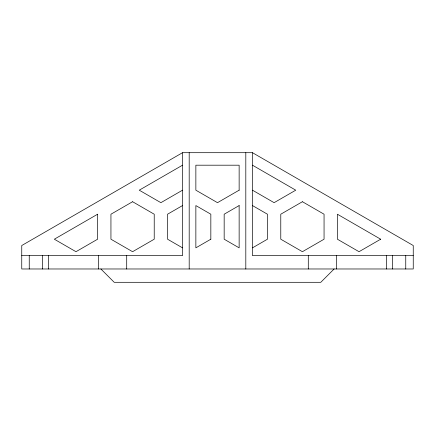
<?xml version="1.0" encoding="UTF-8"?>
<svg xmlns="http://www.w3.org/2000/svg" width="435" height="435" viewBox="0 0 435 435"><rect width="100%" height="100%" fill="white"/><g stroke="black" fill="none" stroke-linecap="round" stroke-linejoin="round"><path stroke-width="0.65" d="M334.118 268.977L320.791 282.304L114.209 282.304L100.882 268.977M182.531 152.696L21.75 245.525L21.75 268.977L413.25 268.977L413.25 245.525L252.469 152.696L182.531 152.696L182.531 255.649L21.75 255.649M182.531 165.191L139.249 190.182L160.89 202.677L182.531 190.182M182.531 205.57L167.551 214.216L167.551 239.206L182.531 247.852M252.469 247.852L267.449 239.206L267.449 214.216L252.469 205.57M413.25 255.649L252.469 255.649L252.469 152.696M252.469 165.191L295.751 190.182L274.11 202.677L252.469 190.182M405.752 255.649L405.752 268.977M392.424 255.649L392.424 268.977M386.595 255.649L386.595 268.977M336.614 255.649L336.614 268.977M308.295 255.649L308.295 268.977M245.808 152.696L245.808 268.977M189.192 152.696L189.192 268.977M126.705 255.649L126.705 268.977M98.386 255.649L98.386 268.977M48.405 255.649L48.405 268.977M42.576 255.649L42.576 268.977M29.248 255.649L29.248 268.977M97.614 214.216L54.331 239.206L75.973 251.702L97.614 239.206L97.614 214.216M132.583 201.72L110.941 214.216L110.941 239.206L132.583 251.702L154.224 239.206L154.224 214.216L132.583 201.72M239.141 190.182L217.5 202.677L195.859 190.182L195.859 165.191L239.141 165.191L239.141 190.182M239.141 205.57L224.166 214.216L224.166 239.206L239.141 247.852L239.141 205.57M210.839 239.206L195.859 247.852L195.859 205.57L210.839 214.216L210.834 239.206M302.417 201.72L280.776 214.216L280.776 239.206L302.417 251.702L324.059 239.206L324.059 214.216L302.417 201.72M380.668 239.206L359.027 251.702L337.386 239.206L337.386 214.216L380.668 239.206"/></g></svg>
